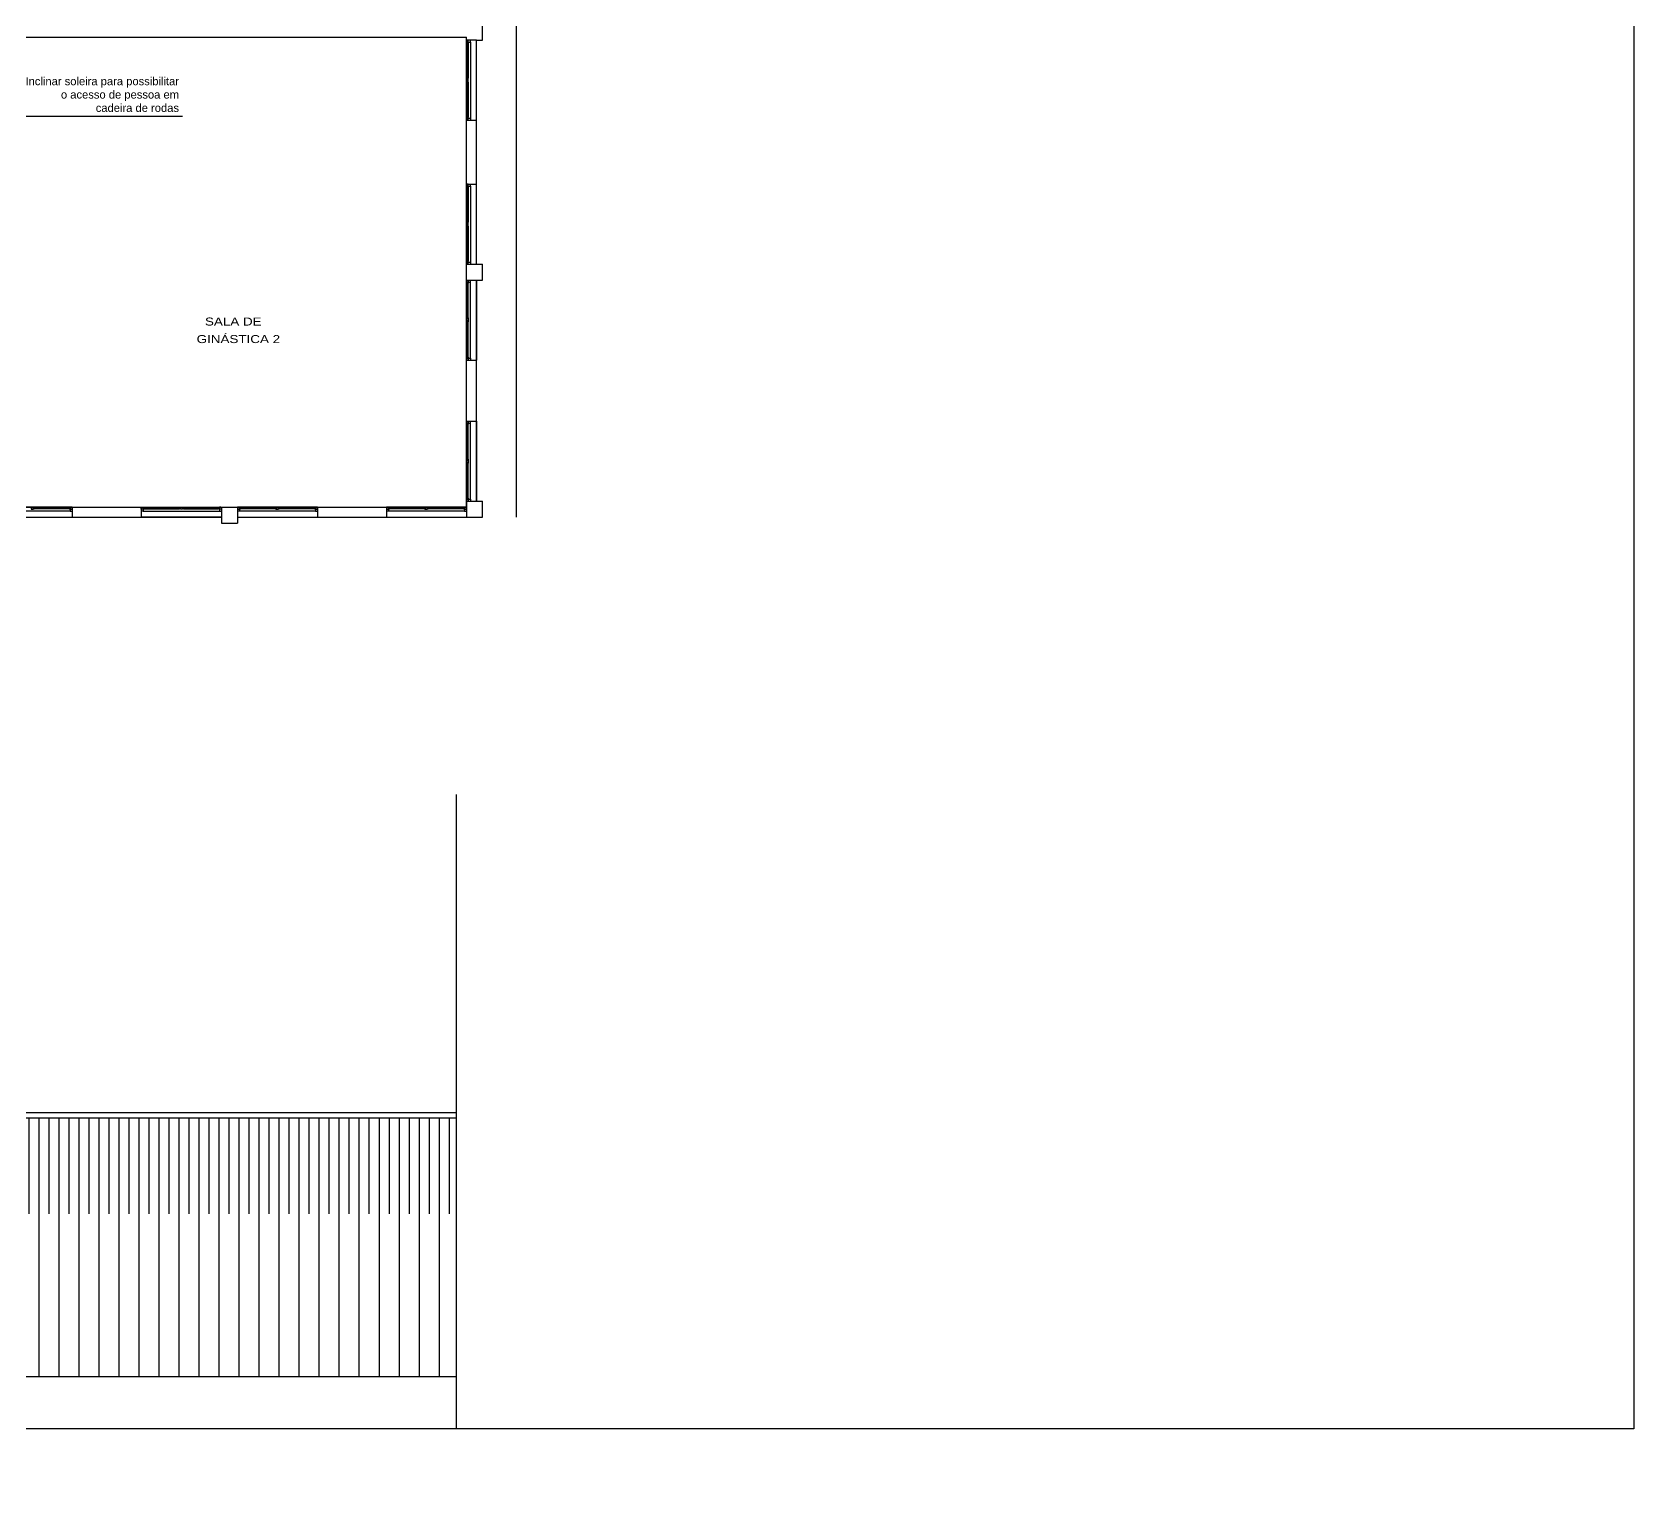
# Model space of a CAD drawing. Header units: millimetres. Extents: x 2541 to 2655, y 1921 to 2005.
# Drawn here: x 2614.91 to 2654.94, y 1921.32 to 1957.68 of the extents above; entities that cross this region are included whole.
import ezdxf
from ezdxf import colors
from ezdxf.entities.mleader import LeaderData, LeaderLine
from ezdxf.math import Vec2, Vec3

# ---------------------------------------------------------------- set-up
doc = ezdxf.new("R2010")
doc.units = ezdxf.units.MM
doc.layers.add('INST NEO - Proj Original', color=253, linetype='Continuous')
doc.layers.add('INST NEO - Sinal+Texto', color=10, linetype='Continuous')
doc.styles.add('arial', font='arial.ttf')
doc.styles.add('STYLE19', font='arial.ttf', dxfattribs={"width": 1.2})
doc.styles.add('STYLE9', font='arial.ttf', dxfattribs={"width": 1.2})

msp = doc.modelspace()

# ---------------------------------------------------------------- hatches: boundary and pattern name
at = {"layer": 'INST NEO - Proj Original'}
h = msp.add_hatch(dxfattribs=at)
h.set_pattern_fill('LINE', color=256, scale=2, angle=90, style=0)
h.set_pattern_definition([(90, (2535.58893, 1915.30814), (-0.25, 2e-17), [])])
h.paths.add_polyline_path([(2613.642, 1928.147), (2613.642, 1930.549), (2597.767, 1930.549), (2597.767, 1928.147)])
h.paths.add_polyline_path([(2617.642, 1928.147), (2617.642, 1930.549), (2613.642, 1930.549), (2613.642, 1928.147)])
h.paths.add_polyline_path([(2625.517, 1928.147), (2625.517, 1930.549), (2617.642, 1930.549), (2617.642, 1928.147)])
h = msp.add_hatch(dxfattribs=at)
h.set_pattern_fill('LINE', color=256, scale=4, angle=90, style=0)
h.set_pattern_definition([(90, (2535.58893, 1915.30814), (-0.5, 3e-17), [])])
h.paths.add_polyline_path([(2597.767, 1928.147), (2597.767, 1924.079), (2613.642, 1924.079), (2613.642, 1928.147)])
h.paths.add_polyline_path([(2613.642, 1924.079), (2617.642, 1924.079), (2617.642, 1928.147), (2613.642, 1928.147)])
h.paths.add_polyline_path([(2617.642, 1928.147), (2617.642, 1924.079), (2625.517, 1924.079), (2625.517, 1928.147)])
h.paths.add_polyline_path([(2602.58, 1922.699), (2629.93, 1922.699), (2629.93, 1924.343), (2602.58, 1924.343)], flags=9)
h.paths.add_polyline_path([(2602.661, 1921.32), (2610.228, 1921.32), (2610.228, 1922.92), (2602.661, 1922.92)], flags=9)

# ---------------------------------------------------------------- linework, layer by layer
for p, q in [((2627.017, 1945.554), (2627.017, 1977.574)), ((2626.167, 1957.479), (2626.167, 1957.879)), ((2613.917, 1957.554), (2625.767, 1957.554)), ((2625.767, 1945.804), (2625.767, 1957.554)), ((2626.017, 1957.479), (2625.767, 1957.479)), ((2625.767, 1957.429), (2625.767, 1955.529)), ((2625.787, 1957.404), (2625.787, 1956.524)), ((2625.787, 1957.404), (2625.787, 1956.524)), ((2625.787, 1957.404), (2625.787, 1956.524)), ((2625.797, 1957.404), (2625.797, 1956.524)), ((2625.797, 1957.404), (2625.797, 1956.524)), ((2625.797, 1957.404), (2625.797, 1956.524)), ((2625.807, 1957.404), (2625.807, 1956.524)), ((2625.807, 1957.404), (2625.807, 1956.524)), ((2625.807, 1957.404), (2625.807, 1956.524)), ((2625.867, 1957.429), (2625.867, 1955.529)), ((2626.017, 1951.879), (2626.017, 1957.479)), ((2626.017, 1957.479), (2626.167, 1957.479)), ((2625.787, 1956.424), (2625.787, 1955.554)), ((2625.787, 1956.424), (2625.787, 1955.554)), ((2625.787, 1956.424), (2625.787, 1955.554)), ((2625.797, 1956.424), (2625.797, 1955.554)), ((2625.797, 1956.424), (2625.797, 1955.554)), ((2625.797, 1956.424), (2625.797, 1955.554)), ((2625.807, 1956.424), (2625.807, 1955.554)), ((2625.807, 1956.424), (2625.807, 1955.554)), ((2625.807, 1956.424), (2625.807, 1955.554)), ((2625.767, 1955.479), (2626.017, 1955.479)), ((2625.767, 1953.879), (2626.017, 1953.879)), ((2625.767, 1953.829), (2625.767, 1951.929)), ((2625.787, 1953.804), (2625.787, 1952.924)), ((2625.787, 1953.804), (2625.787, 1952.924)), ((2625.787, 1953.804), (2625.787, 1952.924)), ((2625.797, 1953.804), (2625.797, 1952.924)), ((2625.797, 1953.804), (2625.797, 1952.924)), ((2625.797, 1953.804), (2625.797, 1952.924)), ((2625.807, 1953.804), (2625.807, 1952.924)), ((2625.807, 1953.804), (2625.807, 1952.924)), ((2625.807, 1953.804), (2625.807, 1952.924)), ((2625.867, 1953.829), (2625.867, 1951.929)), ((2626.017, 1951.879), (2626.017, 1953.879)), ((2625.787, 1952.824), (2625.787, 1951.954)), ((2625.787, 1952.824), (2625.787, 1951.954)), ((2625.787, 1952.824), (2625.787, 1951.954)), ((2625.797, 1952.824), (2625.797, 1951.954)), ((2625.797, 1952.824), (2625.797, 1951.954)), ((2625.797, 1952.824), (2625.797, 1951.954)), ((2625.807, 1952.824), (2625.807, 1951.954)), ((2625.807, 1952.824), (2625.807, 1951.954)), ((2625.807, 1952.824), (2625.807, 1951.954)), ((2625.767, 1951.879), (2626.017, 1951.879)), ((2626.017, 1951.879), (2626.167, 1951.879)), ((2626.167, 1951.479), (2626.167, 1951.879)), ((2625.767, 1951.479), (2626.167, 1951.479)), ((2625.767, 1951.479), (2626.017, 1951.479)), ((2625.767, 1949.529), (2625.767, 1951.429)), ((2625.787, 1950.534), (2625.787, 1951.404)), ((2625.787, 1950.534), (2625.787, 1951.404)), ((2625.787, 1950.534), (2625.787, 1951.404)), ((2625.797, 1950.534), (2625.797, 1951.404)), ((2625.797, 1950.534), (2625.797, 1951.404)), ((2625.797, 1950.534), (2625.797, 1951.404)), ((2625.807, 1950.534), (2625.807, 1951.404)), ((2625.807, 1950.534), (2625.807, 1951.404)), ((2625.807, 1950.534), (2625.807, 1951.404)), ((2625.867, 1949.529), (2625.867, 1951.429)), ((2626.017, 1945.954), (2626.017, 1951.479)), ((2626.017, 1951.479), (2626.167, 1951.479)), ((2626.017, 1951.479), (2626.017, 1949.479)), ((2625.787, 1949.554), (2625.787, 1950.434)), ((2625.787, 1949.554), (2625.787, 1950.434)), ((2625.787, 1949.554), (2625.787, 1950.434)), ((2625.797, 1949.554), (2625.797, 1950.434)), ((2625.797, 1949.554), (2625.797, 1950.434)), ((2625.797, 1949.554), (2625.797, 1950.434)), ((2625.807, 1949.554), (2625.807, 1950.434)), ((2625.807, 1949.554), (2625.807, 1950.434)), ((2625.807, 1949.554), (2625.807, 1950.434)), ((2625.767, 1949.479), (2626.017, 1949.479)), ((2625.767, 1947.954), (2626.017, 1947.954)), ((2625.767, 1946.004), (2625.767, 1947.904)), ((2625.787, 1947.009), (2625.787, 1947.879)), ((2625.787, 1947.009), (2625.787, 1947.879)), ((2625.787, 1947.009), (2625.787, 1947.879)), ((2625.797, 1947.009), (2625.797, 1947.879)), ((2625.797, 1947.009), (2625.797, 1947.879)), ((2625.797, 1947.009), (2625.797, 1947.879)), ((2625.807, 1947.009), (2625.807, 1947.879)), ((2625.807, 1947.009), (2625.807, 1947.879)), ((2625.807, 1947.009), (2625.807, 1947.879)), ((2625.867, 1946.004), (2625.867, 1947.904)), ((2626.017, 1947.954), (2626.017, 1945.954)), ((2625.787, 1946.029), (2625.787, 1946.909)), ((2625.787, 1946.029), (2625.787, 1946.909)), ((2625.787, 1946.029), (2625.787, 1946.909)), ((2625.797, 1946.029), (2625.797, 1946.909)), ((2625.797, 1946.029), (2625.797, 1946.909)), ((2625.797, 1946.029), (2625.797, 1946.909)), ((2625.807, 1946.029), (2625.807, 1946.909)), ((2625.807, 1946.029), (2625.807, 1946.909)), ((2625.807, 1946.029), (2625.807, 1946.909)), ((2613.917, 1945.804), (2619.642, 1945.804)), ((2615.867, 1945.804), (2613.967, 1945.804)), ((2615.867, 1945.704), (2613.967, 1945.704)), ((2615.842, 1945.784), (2614.962, 1945.784)), ((2615.842, 1945.784), (2614.962, 1945.784)), ((2615.842, 1945.784), (2614.962, 1945.784)), ((2615.842, 1945.774), (2614.962, 1945.774)), ((2615.842, 1945.774), (2614.962, 1945.774)), ((2615.842, 1945.774), (2614.962, 1945.774)), ((2615.842, 1945.764), (2614.962, 1945.764)), ((2615.842, 1945.764), (2614.962, 1945.764)), ((2615.842, 1945.764), (2614.962, 1945.764)), ((2615.917, 1945.804), (2615.917, 1945.554)), ((2617.642, 1945.804), (2617.642, 1945.554)), ((2617.692, 1945.804), (2619.592, 1945.804)), ((2617.692, 1945.704), (2619.592, 1945.704)), ((2617.717, 1945.784), (2618.597, 1945.784)), ((2617.717, 1945.784), (2618.597, 1945.784)), ((2617.717, 1945.784), (2618.597, 1945.784)), ((2617.717, 1945.774), (2618.597, 1945.774)), ((2617.717, 1945.774), (2618.597, 1945.774)), ((2617.717, 1945.774), (2618.597, 1945.774)), ((2617.717, 1945.764), (2618.597, 1945.764)), ((2617.717, 1945.764), (2618.597, 1945.764)), ((2617.717, 1945.764), (2618.597, 1945.764)), ((2618.697, 1945.784), (2619.567, 1945.784)), ((2618.697, 1945.784), (2619.567, 1945.784)), ((2618.697, 1945.784), (2619.567, 1945.784)), ((2618.697, 1945.774), (2619.567, 1945.774)), ((2618.697, 1945.774), (2619.567, 1945.774)), ((2618.697, 1945.774), (2619.567, 1945.774)), ((2618.697, 1945.764), (2619.567, 1945.764)), ((2618.697, 1945.764), (2619.567, 1945.764)), ((2618.697, 1945.764), (2619.567, 1945.764)), ((2619.642, 1945.804), (2619.642, 1945.404)), ((2619.642, 1945.804), (2620.042, 1945.804)), ((2619.642, 1945.804), (2619.642, 1945.554)), ((2620.042, 1945.804), (2625.767, 1945.804)), ((2620.042, 1945.804), (2620.042, 1945.404)), ((2620.042, 1945.804), (2620.042, 1945.554)), ((2621.992, 1945.804), (2620.092, 1945.804)), ((2621.992, 1945.704), (2620.092, 1945.704)), ((2620.987, 1945.784), (2620.117, 1945.784)), ((2620.987, 1945.784), (2620.117, 1945.784)), ((2620.987, 1945.784), (2620.117, 1945.784)), ((2620.987, 1945.774), (2620.117, 1945.774)), ((2620.987, 1945.774), (2620.117, 1945.774)), ((2620.987, 1945.774), (2620.117, 1945.774)), ((2620.987, 1945.764), (2620.117, 1945.764)), ((2620.987, 1945.764), (2620.117, 1945.764)), ((2620.987, 1945.764), (2620.117, 1945.764)), ((2621.967, 1945.784), (2621.087, 1945.784)), ((2621.967, 1945.784), (2621.087, 1945.784)), ((2621.967, 1945.784), (2621.087, 1945.784)), ((2621.967, 1945.774), (2621.087, 1945.774)), ((2621.967, 1945.774), (2621.087, 1945.774)), ((2621.967, 1945.774), (2621.087, 1945.774)), ((2621.967, 1945.764), (2621.087, 1945.764)), ((2621.967, 1945.764), (2621.087, 1945.764)), ((2621.967, 1945.764), (2621.087, 1945.764)), ((2622.042, 1945.804), (2622.042, 1945.554)), ((2623.767, 1945.804), (2623.767, 1945.554)), ((2625.717, 1945.804), (2623.817, 1945.804)), ((2625.717, 1945.704), (2623.817, 1945.704)), ((2624.712, 1945.784), (2623.842, 1945.784)), ((2624.712, 1945.784), (2623.842, 1945.784)), ((2624.712, 1945.784), (2623.842, 1945.784)), ((2624.712, 1945.774), (2623.842, 1945.774)), ((2624.712, 1945.774), (2623.842, 1945.774)), ((2624.712, 1945.774), (2623.842, 1945.774)), ((2624.712, 1945.764), (2623.842, 1945.764)), ((2624.712, 1945.764), (2623.842, 1945.764)), ((2624.712, 1945.764), (2623.842, 1945.764)), ((2625.692, 1945.784), (2624.812, 1945.784)), ((2625.692, 1945.784), (2624.812, 1945.784)), ((2625.692, 1945.784), (2624.812, 1945.784)), ((2625.692, 1945.774), (2624.812, 1945.774)), ((2625.692, 1945.774), (2624.812, 1945.774)), ((2625.692, 1945.774), (2624.812, 1945.774)), ((2625.692, 1945.764), (2624.812, 1945.764)), ((2625.692, 1945.764), (2624.812, 1945.764)), ((2625.692, 1945.764), (2624.812, 1945.764)), ((2625.767, 1945.954), (2625.767, 1945.554)), ((2625.767, 1945.954), (2626.167, 1945.954)), ((2626.017, 1945.954), (2626.167, 1945.954)), ((2626.167, 1945.554), (2626.167, 1945.954)), ((2613.917, 1945.554), (2619.642, 1945.554)), ((2613.917, 1945.554), (2615.917, 1945.554)), ((2619.642, 1945.554), (2617.642, 1945.554)), ((2619.642, 1945.404), (2620.042, 1945.404)), ((2620.042, 1945.554), (2626.167, 1945.554)), ((2620.042, 1945.554), (2622.042, 1945.554)), ((2623.767, 1945.554), (2625.767, 1945.554)), ((2625.517, 1922.776), (2625.517, 1938.629)), ((2597.637, 1930.679), (2625.517, 1930.679)), ((2597.767, 1930.549), (2625.517, 1930.549)), ((2597.767, 1924.079), (2625.517, 1924.079))]:
    msp.add_line(p, q, dxfattribs=at)
for points in [[(2540.537, 2004.876), (2654.937, 2004.876), (2654.937, 1922.776), (2540.537, 1922.776)], [(2625.767, 1957.479), (2625.767, 1957.429), (2625.812, 1957.429), (2625.812, 1957.479)], [(2625.787, 1957.429), (2625.787, 1957.404), (2625.807, 1957.404), (2625.807, 1957.429)], [(2625.787, 1957.429), (2625.787, 1957.404), (2625.807, 1957.404), (2625.807, 1957.429)], [(2625.787, 1957.429), (2625.787, 1957.404), (2625.807, 1957.404), (2625.807, 1957.429)], [(2625.787, 1957.429), (2625.787, 1957.404), (2625.807, 1957.404), (2625.807, 1957.429)], [(2625.787, 1957.429), (2625.787, 1957.404), (2625.807, 1957.404), (2625.807, 1957.429)], [(2625.787, 1957.429), (2625.787, 1957.404), (2625.807, 1957.404), (2625.807, 1957.429)], [(2625.787, 1957.429), (2625.787, 1957.404), (2625.807, 1957.404), (2625.807, 1957.429)], [(2625.787, 1957.429), (2625.787, 1957.404), (2625.807, 1957.404), (2625.807, 1957.429)], [(2625.787, 1957.429), (2625.787, 1957.404), (2625.807, 1957.404), (2625.807, 1957.429)], [(2625.787, 1957.429), (2625.787, 1957.404), (2625.807, 1957.404), (2625.807, 1957.429)], [(2625.787, 1957.429), (2625.787, 1957.404), (2625.807, 1957.404), (2625.807, 1957.429)], [(2625.787, 1957.429), (2625.787, 1957.404), (2625.807, 1957.404), (2625.807, 1957.429)], [(2625.767, 1956.499), (2625.767, 1956.449), (2625.812, 1956.449), (2625.812, 1956.499)], [(2625.807, 1956.499), (2625.807, 1956.524), (2625.787, 1956.524), (2625.787, 1956.499)], [(2625.807, 1956.499), (2625.807, 1956.524), (2625.787, 1956.524), (2625.787, 1956.499)], [(2625.807, 1956.499), (2625.807, 1956.524), (2625.787, 1956.524), (2625.787, 1956.499)], [(2625.787, 1956.449), (2625.787, 1956.424), (2625.807, 1956.424), (2625.807, 1956.449)], [(2625.787, 1956.449), (2625.787, 1956.424), (2625.807, 1956.424), (2625.807, 1956.449)], [(2625.787, 1956.449), (2625.787, 1956.424), (2625.807, 1956.424), (2625.807, 1956.449)], [(2625.767, 1955.529), (2625.767, 1955.479), (2625.812, 1955.479), (2625.812, 1955.529)], [(2625.807, 1955.529), (2625.807, 1955.554), (2625.787, 1955.554), (2625.787, 1955.529)], [(2625.807, 1955.529), (2625.807, 1955.554), (2625.787, 1955.554), (2625.787, 1955.529)], [(2625.807, 1955.529), (2625.807, 1955.554), (2625.787, 1955.554), (2625.787, 1955.529)], [(2625.807, 1955.529), (2625.807, 1955.554), (2625.787, 1955.554), (2625.787, 1955.529)], [(2625.807, 1955.529), (2625.807, 1955.554), (2625.787, 1955.554), (2625.787, 1955.529)], [(2625.807, 1955.529), (2625.807, 1955.554), (2625.787, 1955.554), (2625.787, 1955.529)], [(2625.767, 1953.879), (2625.767, 1953.829), (2625.812, 1953.829), (2625.812, 1953.879)], [(2625.787, 1953.829), (2625.787, 1953.804), (2625.807, 1953.804), (2625.807, 1953.829)], [(2625.787, 1953.829), (2625.787, 1953.804), (2625.807, 1953.804), (2625.807, 1953.829)], [(2625.787, 1953.829), (2625.787, 1953.804), (2625.807, 1953.804), (2625.807, 1953.829)], [(2625.787, 1953.829), (2625.787, 1953.804), (2625.807, 1953.804), (2625.807, 1953.829)], [(2625.787, 1953.829), (2625.787, 1953.804), (2625.807, 1953.804), (2625.807, 1953.829)], [(2625.787, 1953.829), (2625.787, 1953.804), (2625.807, 1953.804), (2625.807, 1953.829)], [(2625.767, 1952.899), (2625.767, 1952.849), (2625.812, 1952.849), (2625.812, 1952.899)], [(2625.807, 1952.899), (2625.807, 1952.924), (2625.787, 1952.924), (2625.787, 1952.899)], [(2625.807, 1952.899), (2625.807, 1952.924), (2625.787, 1952.924), (2625.787, 1952.899)], [(2625.807, 1952.899), (2625.807, 1952.924), (2625.787, 1952.924), (2625.787, 1952.899)], [(2625.787, 1952.849), (2625.787, 1952.824), (2625.807, 1952.824), (2625.807, 1952.849)], [(2625.787, 1952.849), (2625.787, 1952.824), (2625.807, 1952.824), (2625.807, 1952.849)], [(2625.787, 1952.849), (2625.787, 1952.824), (2625.807, 1952.824), (2625.807, 1952.849)], [(2625.767, 1951.929), (2625.767, 1951.879), (2625.812, 1951.879), (2625.812, 1951.929)], [(2625.807, 1951.929), (2625.807, 1951.954), (2625.787, 1951.954), (2625.787, 1951.929)], [(2625.807, 1951.929), (2625.807, 1951.954), (2625.787, 1951.954), (2625.787, 1951.929)], [(2625.807, 1951.929), (2625.807, 1951.954), (2625.787, 1951.954), (2625.787, 1951.929)], [(2625.807, 1951.929), (2625.807, 1951.954), (2625.787, 1951.954), (2625.787, 1951.929)], [(2625.807, 1951.929), (2625.807, 1951.954), (2625.787, 1951.954), (2625.787, 1951.929)], [(2625.807, 1951.929), (2625.807, 1951.954), (2625.787, 1951.954), (2625.787, 1951.929)], [(2625.767, 1951.429), (2625.767, 1951.479), (2625.812, 1951.479), (2625.812, 1951.429)], [(2625.807, 1951.429), (2625.807, 1951.404), (2625.787, 1951.404), (2625.787, 1951.429)], [(2625.807, 1951.429), (2625.807, 1951.404), (2625.787, 1951.404), (2625.787, 1951.429)], [(2625.807, 1951.429), (2625.807, 1951.404), (2625.787, 1951.404), (2625.787, 1951.429)], [(2625.807, 1951.429), (2625.807, 1951.404), (2625.787, 1951.404), (2625.787, 1951.429)], [(2625.807, 1951.429), (2625.807, 1951.404), (2625.787, 1951.404), (2625.787, 1951.429)], [(2625.807, 1951.429), (2625.807, 1951.404), (2625.787, 1951.404), (2625.787, 1951.429)], [(2625.767, 1950.459), (2625.767, 1950.509), (2625.812, 1950.509), (2625.812, 1950.459)], [(2625.787, 1950.509), (2625.787, 1950.534), (2625.807, 1950.534), (2625.807, 1950.509)], [(2625.787, 1950.509), (2625.787, 1950.534), (2625.807, 1950.534), (2625.807, 1950.509)], [(2625.787, 1950.509), (2625.787, 1950.534), (2625.807, 1950.534), (2625.807, 1950.509)], [(2625.807, 1950.459), (2625.807, 1950.434), (2625.787, 1950.434), (2625.787, 1950.459)], [(2625.807, 1950.459), (2625.807, 1950.434), (2625.787, 1950.434), (2625.787, 1950.459)], [(2625.807, 1950.459), (2625.807, 1950.434), (2625.787, 1950.434), (2625.787, 1950.459)], [(2625.767, 1949.479), (2625.767, 1949.529), (2625.812, 1949.529), (2625.812, 1949.479)], [(2625.787, 1949.529), (2625.787, 1949.554), (2625.807, 1949.554), (2625.807, 1949.529)], [(2625.787, 1949.529), (2625.787, 1949.554), (2625.807, 1949.554), (2625.807, 1949.529)], [(2625.787, 1949.529), (2625.787, 1949.554), (2625.807, 1949.554), (2625.807, 1949.529)], [(2625.787, 1949.529), (2625.787, 1949.554), (2625.807, 1949.554), (2625.807, 1949.529)], [(2625.787, 1949.529), (2625.787, 1949.554), (2625.807, 1949.554), (2625.807, 1949.529)], [(2625.787, 1949.529), (2625.787, 1949.554), (2625.807, 1949.554), (2625.807, 1949.529)], [(2625.767, 1947.904), (2625.767, 1947.954), (2625.812, 1947.954), (2625.812, 1947.904)], [(2625.807, 1947.904), (2625.807, 1947.879), (2625.787, 1947.879), (2625.787, 1947.904)], [(2625.807, 1947.904), (2625.807, 1947.879), (2625.787, 1947.879), (2625.787, 1947.904)], [(2625.807, 1947.904), (2625.807, 1947.879), (2625.787, 1947.879), (2625.787, 1947.904)], [(2625.807, 1947.904), (2625.807, 1947.879), (2625.787, 1947.879), (2625.787, 1947.904)], [(2625.807, 1947.904), (2625.807, 1947.879), (2625.787, 1947.879), (2625.787, 1947.904)], [(2625.807, 1947.904), (2625.807, 1947.879), (2625.787, 1947.879), (2625.787, 1947.904)], [(2625.767, 1946.934), (2625.767, 1946.984), (2625.812, 1946.984), (2625.812, 1946.934)], [(2625.787, 1946.984), (2625.787, 1947.009), (2625.807, 1947.009), (2625.807, 1946.984)], [(2625.787, 1946.984), (2625.787, 1947.009), (2625.807, 1947.009), (2625.807, 1946.984)], [(2625.787, 1946.984), (2625.787, 1947.009), (2625.807, 1947.009), (2625.807, 1946.984)], [(2625.807, 1946.934), (2625.807, 1946.909), (2625.787, 1946.909), (2625.787, 1946.934)], [(2625.807, 1946.934), (2625.807, 1946.909), (2625.787, 1946.909), (2625.787, 1946.934)], [(2625.807, 1946.934), (2625.807, 1946.909), (2625.787, 1946.909), (2625.787, 1946.934)], [(2625.787, 1946.004), (2625.787, 1946.029), (2625.807, 1946.029), (2625.807, 1946.004)], [(2625.787, 1946.004), (2625.787, 1946.029), (2625.807, 1946.029), (2625.807, 1946.004)], [(2625.787, 1946.004), (2625.787, 1946.029), (2625.807, 1946.029), (2625.807, 1946.004)], [(2625.787, 1946.004), (2625.787, 1946.029), (2625.807, 1946.029), (2625.807, 1946.004)], [(2625.787, 1946.004), (2625.787, 1946.029), (2625.807, 1946.029), (2625.807, 1946.004)], [(2625.787, 1946.004), (2625.787, 1946.029), (2625.807, 1946.029), (2625.807, 1946.004)], [(2614.937, 1945.804), (2614.887, 1945.804), (2614.887, 1945.759), (2614.937, 1945.759)], [(2614.937, 1945.764), (2614.962, 1945.764), (2614.962, 1945.784), (2614.937, 1945.784)], [(2614.937, 1945.764), (2614.962, 1945.764), (2614.962, 1945.784), (2614.937, 1945.784)], [(2614.937, 1945.764), (2614.962, 1945.764), (2614.962, 1945.784), (2614.937, 1945.784)], [(2615.867, 1945.784), (2615.842, 1945.784), (2615.842, 1945.764), (2615.867, 1945.764)], [(2615.867, 1945.784), (2615.842, 1945.784), (2615.842, 1945.764), (2615.867, 1945.764)], [(2615.867, 1945.784), (2615.842, 1945.784), (2615.842, 1945.764), (2615.867, 1945.764)], [(2615.867, 1945.784), (2615.842, 1945.784), (2615.842, 1945.764), (2615.867, 1945.764)], [(2615.867, 1945.784), (2615.842, 1945.784), (2615.842, 1945.764), (2615.867, 1945.764)], [(2615.867, 1945.784), (2615.842, 1945.784), (2615.842, 1945.764), (2615.867, 1945.764)], [(2615.917, 1945.804), (2615.867, 1945.804), (2615.867, 1945.759), (2615.917, 1945.759)], [(2617.642, 1945.804), (2617.692, 1945.804), (2617.692, 1945.759), (2617.642, 1945.759)], [(2617.692, 1945.784), (2617.717, 1945.784), (2617.717, 1945.764), (2617.692, 1945.764)], [(2617.692, 1945.784), (2617.717, 1945.784), (2617.717, 1945.764), (2617.692, 1945.764)], [(2617.692, 1945.784), (2617.717, 1945.784), (2617.717, 1945.764), (2617.692, 1945.764)], [(2617.692, 1945.784), (2617.717, 1945.784), (2617.717, 1945.764), (2617.692, 1945.764)], [(2617.692, 1945.784), (2617.717, 1945.784), (2617.717, 1945.764), (2617.692, 1945.764)], [(2617.692, 1945.784), (2617.717, 1945.784), (2617.717, 1945.764), (2617.692, 1945.764)], [(2618.622, 1945.764), (2618.597, 1945.764), (2618.597, 1945.784), (2618.622, 1945.784)], [(2618.622, 1945.764), (2618.597, 1945.764), (2618.597, 1945.784), (2618.622, 1945.784)], [(2618.622, 1945.764), (2618.597, 1945.764), (2618.597, 1945.784), (2618.622, 1945.784)], [(2618.622, 1945.804), (2618.672, 1945.804), (2618.672, 1945.759), (2618.622, 1945.759)], [(2618.672, 1945.784), (2618.697, 1945.784), (2618.697, 1945.764), (2618.672, 1945.764)], [(2618.672, 1945.784), (2618.697, 1945.784), (2618.697, 1945.764), (2618.672, 1945.764)], [(2618.672, 1945.784), (2618.697, 1945.784), (2618.697, 1945.764), (2618.672, 1945.764)], [(2619.592, 1945.764), (2619.567, 1945.764), (2619.567, 1945.784), (2619.592, 1945.784)], [(2619.592, 1945.764), (2619.567, 1945.764), (2619.567, 1945.784), (2619.592, 1945.784)], [(2619.592, 1945.764), (2619.567, 1945.764), (2619.567, 1945.784), (2619.592, 1945.784)], [(2619.592, 1945.764), (2619.567, 1945.764), (2619.567, 1945.784), (2619.592, 1945.784)], [(2619.592, 1945.764), (2619.567, 1945.764), (2619.567, 1945.784), (2619.592, 1945.784)], [(2619.592, 1945.764), (2619.567, 1945.764), (2619.567, 1945.784), (2619.592, 1945.784)], [(2619.592, 1945.804), (2619.642, 1945.804), (2619.642, 1945.759), (2619.592, 1945.759)], [(2620.092, 1945.804), (2620.042, 1945.804), (2620.042, 1945.759), (2620.092, 1945.759)], [(2620.092, 1945.764), (2620.117, 1945.764), (2620.117, 1945.784), (2620.092, 1945.784)], [(2620.092, 1945.764), (2620.117, 1945.764), (2620.117, 1945.784), (2620.092, 1945.784)], [(2620.092, 1945.764), (2620.117, 1945.764), (2620.117, 1945.784), (2620.092, 1945.784)], [(2620.092, 1945.764), (2620.117, 1945.764), (2620.117, 1945.784), (2620.092, 1945.784)], [(2620.092, 1945.764), (2620.117, 1945.764), (2620.117, 1945.784), (2620.092, 1945.784)], [(2620.092, 1945.764), (2620.117, 1945.764), (2620.117, 1945.784), (2620.092, 1945.784)], [(2621.012, 1945.784), (2620.987, 1945.784), (2620.987, 1945.764), (2621.012, 1945.764)], [(2621.012, 1945.784), (2620.987, 1945.784), (2620.987, 1945.764), (2621.012, 1945.764)], [(2621.012, 1945.784), (2620.987, 1945.784), (2620.987, 1945.764), (2621.012, 1945.764)], [(2621.062, 1945.804), (2621.012, 1945.804), (2621.012, 1945.759), (2621.062, 1945.759)], [(2621.062, 1945.764), (2621.087, 1945.764), (2621.087, 1945.784), (2621.062, 1945.784)], [(2621.062, 1945.764), (2621.087, 1945.764), (2621.087, 1945.784), (2621.062, 1945.784)], [(2621.062, 1945.764), (2621.087, 1945.764), (2621.087, 1945.784), (2621.062, 1945.784)], [(2621.992, 1945.784), (2621.967, 1945.784), (2621.967, 1945.764), (2621.992, 1945.764)], [(2621.992, 1945.784), (2621.967, 1945.784), (2621.967, 1945.764), (2621.992, 1945.764)], [(2621.992, 1945.784), (2621.967, 1945.784), (2621.967, 1945.764), (2621.992, 1945.764)], [(2621.992, 1945.784), (2621.967, 1945.784), (2621.967, 1945.764), (2621.992, 1945.764)], [(2621.992, 1945.784), (2621.967, 1945.784), (2621.967, 1945.764), (2621.992, 1945.764)], [(2621.992, 1945.784), (2621.967, 1945.784), (2621.967, 1945.764), (2621.992, 1945.764)], [(2622.042, 1945.804), (2621.992, 1945.804), (2621.992, 1945.759), (2622.042, 1945.759)], [(2623.817, 1945.804), (2623.767, 1945.804), (2623.767, 1945.759), (2623.817, 1945.759)], [(2623.817, 1945.764), (2623.842, 1945.764), (2623.842, 1945.784), (2623.817, 1945.784)], [(2623.817, 1945.764), (2623.842, 1945.764), (2623.842, 1945.784), (2623.817, 1945.784)], [(2623.817, 1945.764), (2623.842, 1945.764), (2623.842, 1945.784), (2623.817, 1945.784)], [(2623.817, 1945.764), (2623.842, 1945.764), (2623.842, 1945.784), (2623.817, 1945.784)], [(2623.817, 1945.764), (2623.842, 1945.764), (2623.842, 1945.784), (2623.817, 1945.784)], [(2623.817, 1945.764), (2623.842, 1945.764), (2623.842, 1945.784), (2623.817, 1945.784)], [(2624.737, 1945.784), (2624.712, 1945.784), (2624.712, 1945.764), (2624.737, 1945.764)], [(2624.737, 1945.784), (2624.712, 1945.784), (2624.712, 1945.764), (2624.737, 1945.764)], [(2624.737, 1945.784), (2624.712, 1945.784), (2624.712, 1945.764), (2624.737, 1945.764)], [(2624.787, 1945.804), (2624.737, 1945.804), (2624.737, 1945.759), (2624.787, 1945.759)], [(2624.787, 1945.764), (2624.812, 1945.764), (2624.812, 1945.784), (2624.787, 1945.784)], [(2624.787, 1945.764), (2624.812, 1945.764), (2624.812, 1945.784), (2624.787, 1945.784)], [(2624.787, 1945.764), (2624.812, 1945.764), (2624.812, 1945.784), (2624.787, 1945.784)], [(2625.717, 1945.784), (2625.692, 1945.784), (2625.692, 1945.764), (2625.717, 1945.764)], [(2625.717, 1945.784), (2625.692, 1945.784), (2625.692, 1945.764), (2625.717, 1945.764)], [(2625.717, 1945.784), (2625.692, 1945.784), (2625.692, 1945.764), (2625.717, 1945.764)], [(2625.717, 1945.784), (2625.692, 1945.784), (2625.692, 1945.764), (2625.717, 1945.764)], [(2625.717, 1945.784), (2625.692, 1945.784), (2625.692, 1945.764), (2625.717, 1945.764)], [(2625.717, 1945.784), (2625.692, 1945.784), (2625.692, 1945.764), (2625.717, 1945.764)], [(2625.767, 1945.804), (2625.717, 1945.804), (2625.717, 1945.759), (2625.767, 1945.759)], [(2625.767, 1945.954), (2625.767, 1946.004), (2625.812, 1946.004), (2625.812, 1945.954)]]:
    msp.add_lwpolyline(points, close=True, dxfattribs=at)
for points in [[(2625.767, 1957.469), (2625.767, 1957.429), (2625.867, 1957.429), (2625.867, 1957.479)], [(2625.767, 1955.489), (2625.767, 1955.529), (2625.867, 1955.529), (2625.867, 1955.489)], [(2625.767, 1953.869), (2625.767, 1953.829), (2625.867, 1953.829), (2625.867, 1953.869)], [(2625.767, 1951.889), (2625.767, 1951.929), (2625.867, 1951.929), (2625.867, 1951.889)], [(2625.767, 1951.469), (2625.767, 1951.429), (2625.867, 1951.429), (2625.867, 1951.469)], [(2625.767, 1949.489), (2625.767, 1949.529), (2625.867, 1949.529), (2625.867, 1949.489)], [(2625.767, 1947.944), (2625.767, 1947.904), (2625.867, 1947.904), (2625.867, 1947.944)], [(2615.907, 1945.804), (2615.867, 1945.804), (2615.867, 1945.704), (2615.917, 1945.704)], [(2617.652, 1945.804), (2617.692, 1945.804), (2617.692, 1945.704), (2617.642, 1945.704)], [(2619.632, 1945.804), (2619.592, 1945.804), (2619.592, 1945.704), (2619.642, 1945.704)], [(2620.052, 1945.804), (2620.092, 1945.804), (2620.092, 1945.704), (2620.042, 1945.704)], [(2622.032, 1945.804), (2621.992, 1945.804), (2621.992, 1945.704), (2622.042, 1945.704)], [(2623.777, 1945.804), (2623.817, 1945.804), (2623.817, 1945.704), (2623.767, 1945.704)], [(2625.757, 1945.804), (2625.717, 1945.804), (2625.717, 1945.704), (2625.767, 1945.704)], [(2625.767, 1945.964), (2625.767, 1946.004), (2625.867, 1946.004), (2625.867, 1945.964)]]:
    msp.add_lwpolyline(points, dxfattribs=at)

# ---------------------------------------------------------------- texts
at = {"layer": 'INST NEO - Proj Original', "width": 1.2}
for s, style, p in [('SALA DE ', 'STYLE9', (2619.232, 1950.344)), ('GINÁSTICA 2', 'STYLE19', (2619.024, 1949.906))]:
    msp.add_text(s, height=0.2, dxfattribs=dict(at, style=style)).set_placement(p)

# ---------------------------------------------------------------- leaders
at = {"layer": 'INST NEO - Sinal+Texto'}
ml = msp.add_multileader_mtext('Standard', dxfattribs=at)
ml.set_content('Inclinar soleira para possibilitar o acesso de pessoa em cadeira de rodas', color=256, style='arial')
ml.set_leader_properties(color=10)
ml.build(insert=Vec2(0, 0))
ml.multileader.update_dxf_attribs({"text_left_attachment_type": 5, "text_right_attachment_type": 5, "dogleg_length": 0.05, "arrow_head_size": 0.2})
ctx = ml.context
ctx.base_point, ctx.char_height, ctx.arrow_head_size, ctx.landing_gap_size, ctx.plane_origin = Vec3(2614.67, 1955.58), 0.2, 0.2, 0.1, Vec3(2621.117, 1960.814)
ctx.left_attachment, ctx.right_attachment, ctx.text_align_type = 5, 5, 2
notes = []
notes.append((ctx, [(1, (1, 1, 0), (2614.62, 1955.58), (1, 0), 0.05, [(0, [(2614.149, 1956.389)], 0, [])])]))
ctx.mtext.insert, ctx.mtext.width, ctx.mtext.alignment, ctx.mtext.line_spacing_style, ctx.mtext.flow_direction = Vec3(2618.584, 1956.55), 3.86075, 3, 2, 5
for ctx, leaders in notes:
    for number, flags, end, landing, length, lines in leaders:
        leader = LeaderData()
        leader.index, (leader.has_last_leader_line, leader.has_dogleg_vector, leader.attachment_direction) = number, flags
        leader.last_leader_point, leader.dogleg_vector, leader.dogleg_length = Vec3(end), Vec3(landing), length
        for number, points, colour, breaks in lines:
            line = LeaderLine()
            line.index, line.vertices, line.color, line.breaks = number, Vec3.list(points), colors.encode_raw_color(colour), breaks
            leader.lines.append(line)
        ctx.leaders.append(leader)

doc.saveas('drawing.dxf')
